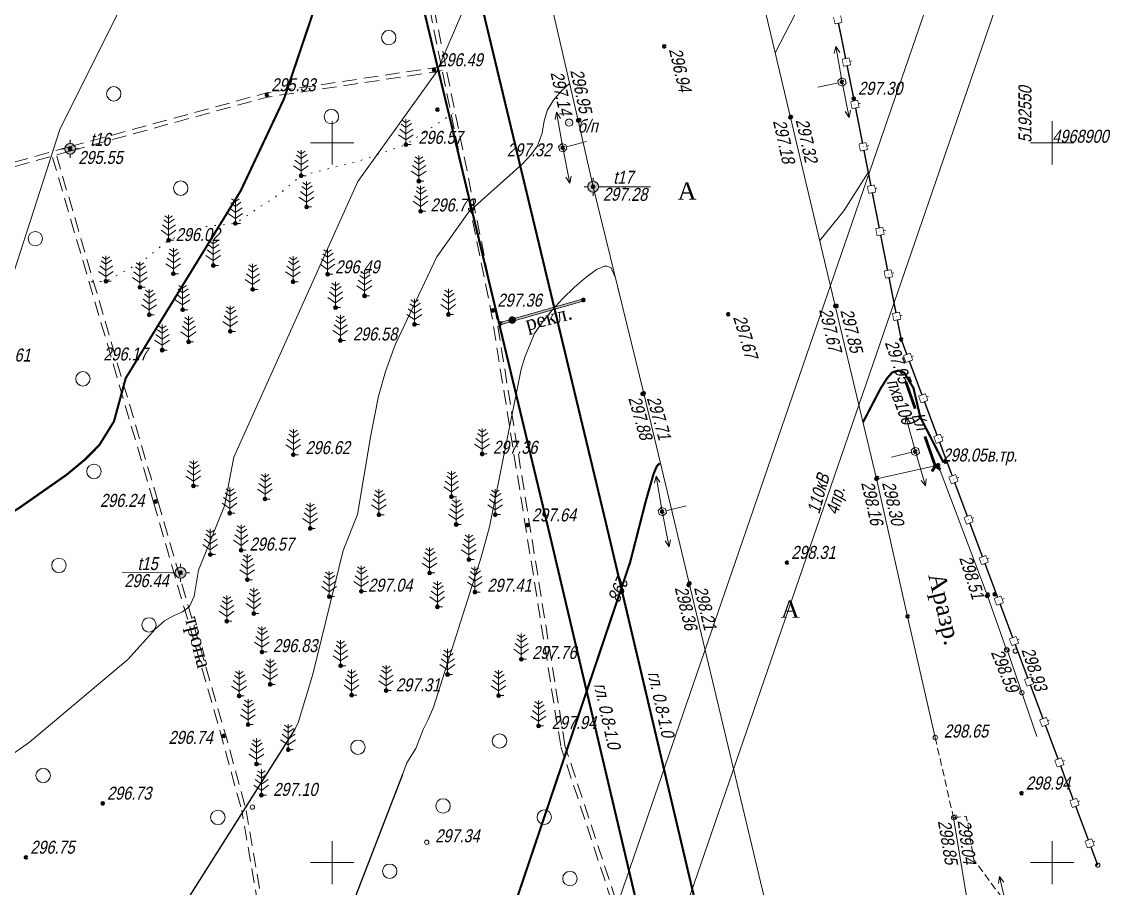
# Model space of a CAD drawing. Header units: metres. Extents: x 5191936 to 10384803, y 4968698 to 9938221.
# Drawn here: x 5192478.4 to 5192553.4, y 4968848.2 to 4968908.4 of the extents above; entities that cross this region are included whole.
import ezdxf

# ---------------------------------------------------------------- set-up
doc = ezdxf.new("R2010")
doc.units = ezdxf.units.M
doc.set_wipeout_variables(frame=1)
for name, pattern in [('71100000a', [1, 0, -1]), ('COMMUN', [6, 5, -1]), ('DASHED', [0.75, 0.5, -0.25]), ('DASHEDX2', [1.5, 1, -0.5])]:
    doc.linetypes.add(name, pattern=pattern)
doc.layers.get('0').update_dxf_attribs({"lineweight": 18})
for name, color, linetype, lineweight in [('31252100', 7, 'Continuous', 18), ('51478210', 7, 'Continuous', 18), ('51478610', 7, 'Continuous', 18), ('71100000', 7, 'Continuous', 18), ('71133600', 7, 'Continuous', 18), ('82212000', 7, 'Continuous', 18), ('82212100', 7, 'Continuous', 18), ('CONTOURS-LABEL', 7, 'Continuous', 18), ('ELE_SKLAD', 7, 'Continuous', 18), ('GEO_POINTS', 7, 'Continuous', 18), ('Grid', 7, 'Continuous', 18), ('Otm', 7, 'Continuous', 18), ('R_Поверхность4_CNT-MAJ', 7, 'Continuous', 18), ('R_Поверхность4_CNT-MIN', 7, 'Continuous', 18), ('R_Поверхность5_CNT-MAJ', 7, 'Continuous', 18), ('R_Поверхность5_CNT-MIN', 7, 'Continuous', 18), ('Sit', 7, 'Continuous', 18), ('Text', 7, 'Continuous', 18), ('Text_com', 7, 'Continuous', 18), ('Us_znak', 7, 'Continuous', 18), ('Us_znak_fon', 7, 'Continuous', 18), ('Рамка и сетка', 7, 'Continuous', 18)]:
    doc.layers.add(name, color=color, linetype=linetype, lineweight=lineweight)
doc.layers.add('R_Поверхность1_CNT-MIN', color=7, linetype='Continuous')
doc.styles.add('eskd', font='ESKD1.shx', dxfattribs={"width": 1.2, "oblique": 15})
doc.styles.get("Standard").update_dxf_attribs({"font": 'arial.ttf', "width": 0.8, "oblique": 13, "height": 0.9})
doc.styles.add('style1', font='times.ttf', dxfattribs={"height": 1})
doc.linetypes.add('ПОДЗ_ЛИНИИ_СВЯЗИ', pattern='A,4.8,-0.2,[133,ltypeshp.shx,S=0.2,R=0,X=-0.2,Y=0],-0.2,4.8,-2', length=12)

# ---------------------------------------------------------------- blocks, each defined once
blk = doc.blocks.new('71133600')
for p, q in [((-0.52, 3.39), (0, 3.02)), ((0, 3.02), (0.55, 3.39)), ((-0.86, 2.16), (0, 1.51)), ((0, 1.51), (0.96, 2.16))]:
    blk.add_line(p, q)
for points in [[(0.71, 0), (0, 0), (0, 3.55)], [(-0.64, 2.84), (0, 2.37), (0, 2.37), (0.78, 2.93)], [(-1.05, 1.38), (0, 0.67), (1, 1.38)]]:
    blk.add_lwpolyline(points)
at = {"style": 'eskd', "oblique": 15}
blk.add_attdef('Z', (2.03, -0.19), '', height=2, dxfattribs=at)
blk = doc.blocks.new('NAPR')
at = {"layer": 'Us_znak', "color": 0, "linetype": 'Continuous', "lineweight": -2}
for p in [(-0.191, 2.038), (0.189, 2.037)]:
    blk.add_line(p, (0, 2.5), dxfattribs=at)
blk.add_lwpolyline([(0, 0), (0, 2.5)], dxfattribs=at)
blk = doc.blocks.new('51478210')
for p, q in [((0.05, 0.51), (0.05, 3.41)), ((-0.25, 0.52), (-0.55, 0)), ((0.35, 0.52), (-0.25, 0.52)), ((0, 0.05), (0.1, 0.05)), ((0, -0.05), (0, 0.05)), ((0.1, 0.05), (0.1, -0.05)), ((0.65, 0), (0.35, 0.52)), ((-0.55, 0), (-0.25, -0.52)), ((-0.25, -0.52), (0.35, -0.52)), ((0.1, -0.05), (0, -0.05)), ((0.35, -0.52), (0.65, 0))]:
    blk.add_line(p, q)
at = {"style": 'eskd', "oblique": 15}
blk.add_attdef('Z', (1.22, -0.87), '', height=2, dxfattribs=at)
blk = doc.blocks.new('51478610')
at = {"color": 7}
blk.add_wipeout([(0.5, 0.05), (0.48, 0.15), (0.44, 0.24), (0.39, 0.32), (0.32, 0.39), (0.24, 0.44), (0.15, 0.48), (0.05, 0.5), (-0.05, 0.5), (-0.15, 0.48), (-0.24, 0.44), (-0.32, 0.39), (-0.39, 0.32), (-0.44, 0.24), (-0.48, 0.15), (-0.5, 0.05), (-0.5, -0.05), (-0.48, -0.15), (-0.44, -0.24), (-0.39, -0.32), (-0.32, -0.39), (-0.24, -0.44), (-0.15, -0.48), (-0.05, -0.5), (0.05, -0.5), (0.15, -0.48), (0.24, -0.44), (0.32, -0.39), (0.39, -0.32), (0.44, -0.24), (0.48, -0.15), (0.5, -0.05)], dxfattribs=at)
at = {"color": 7, "const_width": 0.375}
blk.add_lwpolyline([(0.01, 0.01, 1), (-0.01, -0.01, 1), (0.01, 0.01)], format="xyb", close=True, dxfattribs=at)
blk.add_circle((0, 0), 0.5)
at = {"style": 'eskd', "oblique": 15}
blk.add_attdef('Z', (1.11, -0.78), '', height=2, dxfattribs=at)
blk = doc.blocks.new('KOVER')
at = {"layer": 'Us_znak', "lineweight": -2}
blk.add_hatch(color=0, dxfattribs=at).paths.add_polyline_path([(-0.21, 0, 1), (0.21, 0, 1)])
at = {"layer": 'Us_znak_fon', "true_color": 0xffffff}
blk.add_hatch(color=7, dxfattribs=at).paths.add_polyline_path([(-0.26, 0, 1), (0.26, 0, 1)])
at = {"layer": 'Us_znak', "color": 0, "lineweight": -2}
blk.add_circle((0, 0), 0.21, dxfattribs=at)
blk = doc.blocks.new('31252100a')
blk.add_circle((0, 0), 1)
blk = doc.blocks.new('POINT')
at = {"layer": 'Us_znak', "linetype": 'Continuous', "lineweight": -2}
h = blk.add_hatch(color=0, dxfattribs=at)
edge = h.paths.add_edge_path()
edge.add_arc((0, 0), 0.05, 0, 360)
at = {"layer": 'Us_znak_fon', "linetype": 'Continuous', "true_color": 0xffffff}
blk.add_hatch(color=7, dxfattribs=at).paths.add_polyline_path([(-0.422, 0.05, -0.346708), (-0.05, 0.422), (-0.05, 0.625), (0.05, 0.625), (0.05, 0.422, -0.346708), (0.422, 0.05), (0.625, 0.05), (0.625, -0.05), (0.422, -0.05, -0.346708), (0.05, -0.422), (0.05, -0.625), (-0.05, -0.625), (-0.05, -0.422, -0.346708), (-0.422, -0.05), (-0.625, -0.05), (-0.625, 0.05)])
at = {"layer": 'Us_znak', "color": 0, "linetype": 'Continuous', "lineweight": -2}
for p, q in [((-0.625, 0), (-0.375, 0)), ((0, 0.375), (0, 0.625)), ((0.375, 0), (0.625, 0)), ((0, -0.625), (0, -0.375))]:
    blk.add_line(p, q, dxfattribs=at)
for radius in [0.375, 0.05]:
    blk.add_circle((0, 0), radius, dxfattribs=at)
blk = doc.blocks.new('GRID')
at = {"layer": 'Grid', "color": 104}
blk.add_line((-1.5, 0), (1.5, 0), dxfattribs=at)
for points in [[(0, 0), (0, 1.5)], [(0, 0), (0, -1.5)]]:
    blk.add_lwpolyline(points, dxfattribs=at)
blk = doc.blocks.new('*U137')
at = {"layer": '82212100', "linetype": 'Continuous', "ltscale": 0.5}
for points in [[(5192535.699, 4968905.627, 1), (5192535.709, 4968905.578, 1)], [(5192536.293, 4968902.687, 1), (5192536.302, 4968902.637, 1)], [(5192536.872, 4968899.743, 1), (5192536.882, 4968899.694, 1)], [(5192537.452, 4968896.8, 1), (5192537.462, 4968896.751, 1)], [(5192538.032, 4968893.856, 1), (5192538.042, 4968893.807, 1)], [(5192538.612, 4968890.913, 1), (5192538.622, 4968890.864, 1)], [(5192539.192, 4968887.969, 1), (5192539.201, 4968887.92, 1)], [(5192539.982, 4968885.086, 1), (5192540, 4968885.039, 1)], [(5192541.032, 4968882.275, 1), (5192541.05, 4968882.228, 1)], [(5192542.082, 4968879.465, 1), (5192542.1, 4968879.418, 1)], [(5192543.132, 4968876.655, 1), (5192543.15, 4968876.608, 1)], [(5192544.182, 4968873.845, 1), (5192544.2, 4968873.798, 1)], [(5192545.232, 4968871.034, 1), (5192545.25, 4968870.987, 1)], [(5192546.282, 4968868.224, 1), (5192546.299, 4968868.177, 1)]]:
    blk.add_hatch(color=256, dxfattribs=at).paths.add_polyline_path(points, flags=0)
at = {"layer": '82212100', "linetype": 'Continuous', "ltscale": 0.5, "const_width": 0.05}
for points in [[(5192534.914, 4968908.249), (5192534.814, 4968908.739)], [(5192535.305, 4968908.838), (5192535.404, 4968908.348)], [(5192535.404, 4968908.348), (5192534.914, 4968908.249)], [(5192535.41, 4968905.798), (5192535.9, 4968905.897)], [(5192535.509, 4968905.308), (5192535.41, 4968905.798)], [(5192535.9, 4968905.897), (5192535.999, 4968905.407)], [(5192535.949, 4968905.652), (5192536.096, 4968905.682)], [(5192535.999, 4968905.407), (5192535.509, 4968905.308)], [(5192536.004, 4968902.859), (5192536.494, 4968902.956)], [(5192536.101, 4968902.368), (5192536.004, 4968902.859)], [(5192536.494, 4968902.956), (5192536.591, 4968902.465)], [(5192536.543, 4968902.71), (5192536.69, 4968902.739)], [(5192536.591, 4968902.465), (5192536.101, 4968902.368)], [(5192536.584, 4968899.916), (5192537.074, 4968900.012)], [(5192536.68, 4968899.425), (5192536.584, 4968899.916)], [(5192537.074, 4968900.012), (5192537.171, 4968899.522)], [(5192537.123, 4968899.767), (5192537.27, 4968899.796)], [(5192537.171, 4968899.522), (5192536.68, 4968899.425)], [(5192537.164, 4968896.972), (5192537.654, 4968897.069)], [(5192537.26, 4968896.482), (5192537.164, 4968896.972)], [(5192537.751, 4968896.578), (5192537.26, 4968896.482)], [(5192537.654, 4968897.069), (5192537.751, 4968896.578)], [(5192537.702, 4968896.823), (5192537.85, 4968896.852)], [(5192537.743, 4968894.029), (5192538.234, 4968894.125)], [(5192537.84, 4968893.538), (5192537.743, 4968894.029)], [(5192538.331, 4968893.635), (5192537.84, 4968893.538)], [(5192538.234, 4968894.125), (5192538.331, 4968893.635)], [(5192538.282, 4968893.88), (5192538.429, 4968893.909)], [(5192538.323, 4968891.085), (5192538.814, 4968891.182)], [(5192538.42, 4968890.595), (5192538.323, 4968891.085)], [(5192538.91, 4968890.691), (5192538.42, 4968890.595)], [(5192538.814, 4968891.182), (5192538.91, 4968890.691)], [(5192538.862, 4968890.937), (5192539.009, 4968890.966)], [(5192538.903, 4968888.142), (5192539.394, 4968888.238)], [(5192539, 4968887.651), (5192538.903, 4968888.142)], [(5192539.49, 4968887.748), (5192539, 4968887.651)], [(5192539.394, 4968888.238), (5192539.49, 4968887.748)], [(5192539.442, 4968887.993), (5192539.589, 4968888.022)], [(5192539.669, 4968885.209), (5192540.138, 4968885.384)], [(5192540.138, 4968885.384), (5192540.313, 4968884.915)], [(5192539.844, 4968884.74), (5192539.669, 4968885.209)], [(5192540.313, 4968884.915), (5192539.844, 4968884.74)], [(5192540.225, 4968885.15), (5192540.366, 4968885.202)], [(5192540.719, 4968882.399), (5192541.188, 4968882.574)], [(5192540.894, 4968881.93), (5192540.719, 4968882.399)], [(5192541.188, 4968882.574), (5192541.363, 4968882.105)], [(5192541.275, 4968882.339), (5192541.416, 4968882.392)], [(5192541.363, 4968882.105), (5192540.894, 4968881.93)], [(5192541.769, 4968879.588), (5192542.238, 4968879.763)], [(5192541.944, 4968879.12), (5192541.769, 4968879.588)], [(5192542.238, 4968879.763), (5192542.413, 4968879.295)], [(5192542.325, 4968879.529), (5192542.466, 4968879.582)], [(5192542.413, 4968879.295), (5192541.944, 4968879.12)], [(5192542.819, 4968876.778), (5192543.287, 4968876.953)], [(5192542.994, 4968876.31), (5192542.819, 4968876.778)], [(5192543.462, 4968876.485), (5192542.994, 4968876.31)], [(5192543.287, 4968876.953), (5192543.462, 4968876.485)], [(5192543.375, 4968876.719), (5192543.516, 4968876.771)], [(5192543.869, 4968873.968), (5192544.337, 4968874.143)], [(5192544.337, 4968874.143), (5192544.512, 4968873.674)], [(5192544.044, 4968873.499), (5192543.869, 4968873.968)], [(5192544.512, 4968873.674), (5192544.044, 4968873.499)], [(5192544.425, 4968873.909), (5192544.565, 4968873.961)], [(5192544.919, 4968871.158), (5192545.387, 4968871.333)], [(5192545.094, 4968870.689), (5192544.919, 4968871.158)], [(5192545.387, 4968871.333), (5192545.562, 4968870.864)], [(5192545.475, 4968871.098), (5192545.615, 4968871.151)], [(5192545.562, 4968870.864), (5192545.094, 4968870.689)], [(5192545.969, 4968868.347), (5192546.437, 4968868.522)], [(5192546.144, 4968867.879), (5192545.969, 4968868.347)], [(5192546.437, 4968868.522), (5192546.612, 4968868.054)], [(5192546.525, 4968868.288), (5192546.665, 4968868.341)], [(5192546.612, 4968868.054), (5192546.144, 4968867.879)]]:
    blk.add_lwpolyline(points, dxfattribs=at)
at = {"layer": '82212100', "linetype": 'Continuous', "ltscale": 0.5}
for points in [[(5192535.655, 4968905.848, 0.1, 0.1, 0), (5192535.159, 4968908.298, 0.1, 0.1, 0)], [(5192536.249, 4968902.907, 0.1, 0.1, 0), (5192536.217, 4968903.07, 0.1, 0.1, 0), (5192535.754, 4968905.358, 0, 0, 0)], [(5192536.829, 4968899.964, 0.1, 0.1, 0), (5192536.346, 4968902.417, 0.1, 0.1, 0)], [(5192537.409, 4968897.02, 0.1, 0.1, 0), (5192536.926, 4968899.473, 0.1, 0.1, 0)], [(5192537.989, 4968894.077, 0.1, 0.1, 0), (5192537.505, 4968896.53, 0.1, 0.1, 0)], [(5192538.568, 4968891.134, 0.1, 0.1, 0), (5192538.085, 4968893.586, 0.1, 0.1, 0)], [(5192539.148, 4968888.19, 0.1, 0.1, 0), (5192538.665, 4968890.643, 0.1, 0.1, 0)], [(5192539.903, 4968885.296, 0.1, 0.1, 0), (5192539.512, 4968886.344, 0.1, 0.1, 0), (5192539.245, 4968887.7, 0, 0, 0)], [(5192540.953, 4968882.486, 0.1, 0.1, 0), (5192540.078, 4968884.828, 0.1, 0.1, 0)], [(5192542.003, 4968879.676, 0.1, 0.1, 0), (5192541.128, 4968882.018, 0.1, 0.1, 0)], [(5192543.053, 4968876.866, 0.1, 0.1, 0), (5192542.178, 4968879.207, 0.1, 0.1, 0)], [(5192544.103, 4968874.055, 0.1, 0.1, 0), (5192543.228, 4968876.397, 0.1, 0.1, 0)], [(5192545.153, 4968871.245, 0.1, 0.1, 0), (5192544.278, 4968873.587, 0.1, 0.1, 0)], [(5192546.203, 4968868.435, 0.1, 0.1, 0), (5192545.328, 4968870.777, 0.1, 0.1, 0)]]:
    blk.add_lwpolyline(points, format="xyseb", dxfattribs=at)
at = {"layer": '82212100', "linetype": 'Continuous', "ltscale": 0.5, "flags": 128}
blk.add_lwpolyline([(5192546.816, 4968866.795, 0.1, 0.1, 0), (5192546.378, 4968867.966, 0, 0, 0)], format="xyseb", dxfattribs=at)
blk = doc.blocks.new('*U384')
at = {"layer": '82212000', "linetype": 'Continuous', "ltscale": 0.5}
for points in [[(5192547.332, 4968865.414, 1), (5192547.35, 4968865.367, 1)], [(5192548.382, 4968862.604, 1), (5192548.4, 4968862.557, 1)], [(5192549.433, 4968859.794, 1), (5192549.45, 4968859.747, 1)], [(5192550.483, 4968856.983, 1), (5192550.501, 4968856.937, 1)], [(5192551.533, 4968854.173, 1), (5192551.551, 4968854.126, 1)], [(5192552.584, 4968851.363, 1), (5192552.601, 4968851.316, 1)]]:
    blk.add_hatch(color=256, dxfattribs=at).paths.add_polyline_path(points, flags=0)
at = {"layer": '82212000', "linetype": 'Continuous', "ltscale": 0.5, "flags": 128}
blk.add_lwpolyline([(5192546.816, 4968866.795, 0.1, 0.1, 0), (5192547.253, 4968865.625, 0, 0, 0)], format="xyseb", dxfattribs=at)
at = {"layer": '82212000', "linetype": 'Continuous', "ltscale": 0.5, "const_width": 0.05}
for points in [[(5192547.019, 4968865.537), (5192547.488, 4968865.712)], [(5192547.194, 4968865.069), (5192547.019, 4968865.537)], [(5192547.663, 4968865.244), (5192547.194, 4968865.069)], [(5192547.488, 4968865.712), (5192547.663, 4968865.244)], [(5192547.575, 4968865.478), (5192547.716, 4968865.53)], [(5192548.07, 4968862.727), (5192548.538, 4968862.902)], [(5192548.538, 4968862.902), (5192548.713, 4968862.434)], [(5192548.245, 4968862.259), (5192548.07, 4968862.727)], [(5192548.713, 4968862.434), (5192548.245, 4968862.259)], [(5192548.625, 4968862.668), (5192548.766, 4968862.72)], [(5192549.12, 4968859.917), (5192549.588, 4968860.092)], [(5192549.295, 4968859.448), (5192549.12, 4968859.917)], [(5192549.588, 4968860.092), (5192549.763, 4968859.624)], [(5192549.676, 4968859.858), (5192549.816, 4968859.91)], [(5192549.763, 4968859.624), (5192549.295, 4968859.448)], [(5192550.17, 4968857.107), (5192550.639, 4968857.282)], [(5192550.345, 4968856.638), (5192550.17, 4968857.107)], [(5192550.639, 4968857.282), (5192550.814, 4968856.813)], [(5192550.726, 4968857.048), (5192550.867, 4968857.1)], [(5192550.814, 4968856.813), (5192550.345, 4968856.638)], [(5192551.22, 4968854.297), (5192551.689, 4968854.472)], [(5192551.396, 4968853.828), (5192551.22, 4968854.297)], [(5192551.864, 4968854.003), (5192551.396, 4968853.828)], [(5192551.689, 4968854.472), (5192551.864, 4968854.003)], [(5192551.776, 4968854.237), (5192551.917, 4968854.29)], [(5192552.271, 4968851.486), (5192552.739, 4968851.661)], [(5192552.739, 4968851.661), (5192552.914, 4968851.193)], [(5192552.446, 4968851.018), (5192552.271, 4968851.486)], [(5192552.914, 4968851.193), (5192552.446, 4968851.018)], [(5192552.827, 4968851.427), (5192552.967, 4968851.48)]]:
    blk.add_lwpolyline(points, dxfattribs=at)
at = {"layer": '82212000', "linetype": 'Continuous', "ltscale": 0.5}
for points in [[(5192547.428, 4968865.156, 0.1, 0.1, 0), (5192548.304, 4968862.814, 0.1, 0.1, 0)], [(5192548.479, 4968862.346, 0.1, 0.1, 0), (5192549.354, 4968860.004, 0.1, 0.1, 0)], [(5192549.529, 4968859.536, 0.1, 0.1, 0), (5192550.404, 4968857.194, 0.1, 0.1, 0)], [(5192550.579, 4968856.726, 0.1, 0.1, 0), (5192551.455, 4968854.384, 0.1, 0.1, 0)], [(5192551.63, 4968853.916, 0.1, 0.1, 0), (5192552.505, 4968851.574, 0.1, 0.1, 0)]]:
    blk.add_lwpolyline(points, format="xyseb", dxfattribs=at)
at = {"layer": '82212000', "ltscale": 0.5}
blk.add_lwpolyline([(5192552.68, 4968851.106, 0.1, 0.1, 0), (5192553.158, 4968849.826, 0.1, 0.1, 0)], format="xyseb", dxfattribs=at)

msp = doc.modelspace()

# ---------------------------------------------------------------- hatches: boundary and pattern name
at = {"layer": 'Sit'}
h = msp.add_hatch(color=256, dxfattribs=at)
h.dxf.hatch_style = 1
h.paths.add_polyline_path([(5192511.681, 4968887.522), (5192517.45, 4968889.151), (5192517.503, 4968889.009), (5192511.734, 4968887.38)])

# ---------------------------------------------------------------- linework, layer by layer
at = {"color": 192, "linetype": 'ПОДЗ_ЛИНИИ_СВЯЗИ', "lineweight": 60, "ltscale": 0.4, "const_width": 0.15, "elevation": 294.927, "flags": 128}
msp.add_lwpolyline([(5192494.256, 4968979.22), (5192498.8, 4968957.872), (5192519.02, 4968873.561), (5192537.741, 4968794.141)], dxfattribs=at)
at = {"color": 192, "linetype": 'ПОДЗ_ЛИНИИ_СВЯЗИ', "lineweight": 60, "ltscale": 0.4, "const_width": 0.15, "flags": 128}
msp.add_lwpolyline([(5192490.345, 4968978.459), (5192494.889, 4968957.11), (5192515.109, 4968872.799), (5192533.914, 4968793.022)], dxfattribs=at)
at = {"layer": '71100000', "linetype": '71100000a', "ltscale": 0.5, "elevation": 296.242, "flags": 128}
msp.add_lwpolyline([(5192483.282, 4968890.347), (5192484.3, 4968890.379), (5192486.777, 4968891.722), (5192488.65, 4968893.227), (5192491.106, 4968894.17), (5192493.286, 4968894.398), (5192496.312, 4968896.419), (5192497.849, 4968897.713), (5192501.882, 4968898.73), (5192505.127, 4968899.87), (5192508.403, 4968902.049)], dxfattribs=at)
at = {"layer": 'GEO_POINTS', "color": 1}
for points, elevation in [([(5192546.813, 4968864.789), (5192546.813, 4968864.789)], 298.587), ([(5192546.867, 4968864.779), (5192546.867, 4968864.779)], 298.837), ([(5192547.432, 4968864.691), (5192547.432, 4968864.691)], 298.926), ([(5192547.891, 4968861.796), (5192547.891, 4968861.796)], 298.693), ([(5192541.876, 4968858.692), (5192541.876, 4968858.692)], 298.646), ([(5192494.466, 4968853.856), (5192494.466, 4968853.856)], 296.968), ([(5192543.143, 4968853.125), (5192543.143, 4968853.125)], 298.855), ([(5192543.243, 4968853.168), (5192543.243, 4968853.168)], 299.039), ([(5192506.569, 4968851.418), (5192506.569, 4968851.418)], 297.341), ([(5192553.158, 4968849.826), (5192553.158, 4968849.826)], 302.556)]:
    msp.add_lwpolyline(points, dxfattribs=dict(at, elevation=elevation))
at = {"layer": 'GEO_POINTS', "lineweight": 60}
for centre in [(5192523.061, 4968906.69, 296.944), (5192507.081, 4968905.053, 296.487), (5192535.403, 4968904.216, 297.299), (5192495.477, 4968903.317, 295.925), (5192536.217, 4968903.07, 297.3), (5192507.321, 4968902.3, 296.565), (5192531.859, 4968901.796, 297.322), (5192516.46, 4968901.396, 297.061), (5192517.085, 4968901.553, 297.138), (5192517.165, 4968901.567, 296.952), (5192531.818, 4968901.758, 297.185), (5192481.817, 4968899.577, 295.548), (5192505.127, 4968899.87, 296.574), (5192516.021, 4968899.65, 297.323), (5192497.849, 4968897.713, 296.181), (5192506.025, 4968897.333, 296.694), (5192518.124, 4968896.946, 297.276), (5192498.228, 4968895.541, 296.197), (5192506.147, 4968895.243, 296.732), (5192493.286, 4968894.398, 296.094), (5192488.65, 4968893.227, 296.02), (5192491.756, 4968891.476, 296.174), (5192488.981, 4968890.903, 296.163), (5192499.689, 4968890.866, 296.487), (5192484.3, 4968890.379, 295.826), (5192486.663, 4968889.962, 296.011), (5192494.485, 4968889.815, 296.222), (5192497.295, 4968890.344, 296.354), (5192502.25, 4968889.369, 296.575), (5192517.45, 4968889.079, 297.614), (5192489.626, 4968888.399, 296.149), (5192500.24, 4968888.554, 296.538), (5192511.18, 4968888.358, 297.355), (5192534.932, 4968888.664, 297.67), (5192535.019, 4968888.668, 297.846), (5192487.304, 4968888.055, 296.014), (5192508.08, 4968888.069, 297.227), (5192512.476, 4968887.779, 297.487), (5192527.505, 4968888.085, 297.668), (5192492.936, 4968886.899, 296.263), (5192505.724, 4968887.386, 296.893), (5192511.681, 4968887.45, 297.428), (5192490.035, 4968886.171, 296.216), (5192500.574, 4968886.267, 296.581), (5192539.512, 4968886.344, 297.952), (5192488.206, 4968885.596, 296.173), (5192521.561, 4968882.562, 297.879), (5192521.641, 4968882.593, 297.711), (5192540.494, 4968878.558, 298.086), (5192497.312, 4968878.333, 296.616), (5192510.421, 4968878.383, 297.356), (5192542.584, 4968877.858, 298.11), (5192541.879, 4968877.542, 298.081), (5192542.085, 4968877.601, 298.05), (5192537.791, 4968876.661, 298.157), (5192537.853, 4968876.716, 298.3), (5192490.376, 4968876.164, 296.464), (5192487.753, 4968875.083, 296.242), (5192495.344, 4968875.256, 296.684), (5192508.285, 4968875.415, 297.213), (5192492.897, 4968874.273, 296.578), (5192503.252, 4968874.161, 296.909), (5192511.329, 4968874.171, 297.48), (5192522.919, 4968874.381, 298.589), (5192508.617, 4968873.487, 297.197), (5192513.569, 4968873.442, 297.637), (5192498.482, 4968873.211, 296.806), (5192491.548, 4968871.399, 296.598), (5192493.682, 4968871.699, 296.567), (5192509.499, 4968871.048, 297.312), (5192531.58, 4968870.839, 298.314), (5192489.485, 4968870.137, 296.438), (5192494.116, 4968869.654, 296.648), (5192506.771, 4968870.121, 297.305), (5192502.03, 4968868.843, 297.036), (5192524.753, 4968869.283, 298.359), (5192524.811, 4968869.392, 298.209), (5192499.804, 4968868.481, 296.944), (5192509.916, 4968868.793, 297.415), (5192545.494, 4968868.527, 298.507), (5192545.533, 4968868.614, 298.775), (5192546.004, 4968868.643, 298.779), (5192494.565, 4968867.302, 296.756), (5192507.313, 4968867.768, 297.315), (5192492.691, 4968866.77, 296.711), (5192539.96, 4968867.101, 298.474), (5192495.134, 4968864.633, 296.828), (5192500.595, 4968863.677, 297.162), (5192513.136, 4968864.131, 297.762), (5192508.014, 4968863.068, 297.431), (5192495.701, 4968862.379, 296.864), (5192493.552, 4968861.576, 296.817), (5192501.358, 4968861.631, 297.095), (5192503.752, 4968861.95, 297.314), (5192511.559, 4968861.602, 297.602), (5192494.17, 4968859.588, 296.959), (5192514.335, 4968859.496, 297.943), (5192492.471, 4968858.803, 296.735), (5192496.954, 4968857.849, 297.091), (5192494.754, 4968856.846, 297.012), (5192495.091, 4968854.687, 297.103), (5192547.867, 4968854.82, 298.936), (5192484.081, 4968854.118, 296.734), (5192478.748, 4968850.363, 296.754)]:
    msp.add_circle(centre, 0.06, dxfattribs=at)
at = {"layer": 'GEO_POINTS', "color": 1}
for centre in [(5192546.813, 4968864.789, 298.587), (5192546.867, 4968864.779, 298.837), (5192547.432, 4968864.691, 298.926), (5192547.891, 4968861.796, 298.693), (5192541.876, 4968858.692, 298.646), (5192494.466, 4968853.856, 296.968), (5192543.143, 4968853.125, 298.855), (5192543.243, 4968853.168, 299.039), (5192506.569, 4968851.418, 297.341), (5192553.158, 4968849.826, 302.556)]:
    msp.add_circle(centre, 0.15, dxfattribs=at)
at = {"layer": 'R_Поверхность1_CNT-MIN', "color": 32}
for points, elevation in [([(5192497.42, 4968859.275), (5192489.974, 4968847.463)], 297), ([(5192504.894, 4968856.119), (5192501.113, 4968846.35), (5192500.577, 4968844.345), (5192499.765, 4968842.536), (5192499.191, 4968841.198), (5192498.167, 4968839.742), (5192496.349, 4968836.875), (5192487.217, 4968827.449), (5192476.046, 4968813.447), (5192475.017, 4968812.293), (5192474.54, 4968811.649), (5192474.224, 4968810.956), (5192473.974, 4968810.17), (5192473.662, 4968809.428), (5192473.212, 4968808.817), (5192472.585, 4968808.463), (5192471.81, 4968808.242), (5192469.235, 4968807.806), (5192460.513, 4968804.107), (5192460.467, 4968804.078)], 297.5), ([(5192553.071, 4968850.053), (5192553.058, 4968849.762)], 302.5)]:
    msp.add_lwpolyline(points, dxfattribs=dict(at, elevation=elevation))
at = {"layer": 'R_Поверхность4_CNT-MAJ', "color": 32, "const_width": 0.15, "elevation": 298, "flags": 128}
msp.add_lwpolyline([(5192542.45, 4968877.789), (5192540.836, 4968880.949), (5192540.366, 4968882.961), (5192539.726, 4968884.027), (5192539.363, 4968884.175), (5192539.117, 4968884.121), (5192538.879, 4968884.04), (5192538.535, 4968883.645), (5192538.083, 4968882.937), (5192536.858, 4968880.581)], dxfattribs=at)
at = {"layer": 'R_Поверхность4_CNT-MIN', "color": 32, "flags": 128}
for points, elevation in [([(5192534.386, 4968912.115), (5192532.471, 4968909.544), (5192530.762, 4968906.244)], 297), ([(5192537.229, 4968897.936), (5192535.522, 4968895.276), (5192533.852, 4968893.207)], 297.5), ([(5192542.007, 4968877.584), (5192542.095, 4968877.606)], 294.5)]:
    msp.add_lwpolyline(points, dxfattribs=dict(at, elevation=elevation))
at = {"layer": 'R_Поверхность5_CNT-MAJ', "color": 32, "elevation": 296, "flags": 128}
msp.add_lwpolyline([(5192506.282, 4968931.554, 0.15, 0.15, 0), (5192496.66, 4968903.041, 0.15, 0.15, 0), (5192493.655, 4968896.656, 0.15, 0.15, 0), (5192485.676, 4968883.654, 0.15, 0.15, 0), (5192484.858, 4968880.647, 0.15, 0.15, 0), (5192483.836, 4968878.993, 0.15, 0.15, 0), (5192482.846, 4968877.999, 0.15, 0.15, 0), (5192481.553, 4968876.93, 0.15, 0.15, 0), (5192478.247, 4968874.615, 0.15, 0.15, 0), (5192464.154, 4968865.895, 0.15, 0.15, 0), (5192461.343, 4968863.919, 0.15, 0.15, 0), (5192457.438, 4968861.247, 0.15, 0.15, 0), (5192456.659, 4968860.625, 0.15, 0.15, 0), (5192456.026, 4968860.037, 0.15, 0.15, 0), (5192455.572, 4968859.492, 0.15, 0.15, 0), (5192455.453, 4968859.244, 0.15, 0.15, 0), (5192452.291, 4968856.631, 0.15, 0.15, 0), (5192451.966, 4968856.391, 0.15, 0.15, 0), (5192451.294, 4968855.778, 0.15, 0.15, 0), (5192449.903, 4968854.263, 0.15, 0.15, 0), (5192446.373, 4968850.141, 0.15, 0.15, 0), (5192446.373, 4968850.141, 0.15, 0.15, 0), (5192446.373, 4968850.141, 0, 0, 0)], format="xyseb", dxfattribs=at)
at = {"layer": 'R_Поверхность5_CNT-MAJ', "color": 32, "const_width": 0.15, "elevation": 298, "flags": 128}
msp.add_lwpolyline([(5192522.749, 4968877.748), (5192522.546, 4968877.538), (5192522.315, 4968876.984), (5192521.793, 4968875.159), (5192520.696, 4968870.875), (5192512.376, 4968846.162)], dxfattribs=at)
at = {"layer": 'R_Поверхность5_CNT-MIN', "color": 32, "flags": 128}
for points, elevation in [([(5192501.698, 4968942.258), (5192481.104, 4968900.912), (5192477.708, 4968890.353), (5192476.858, 4968888.668), (5192475.75, 4968887.064), (5192474.628, 4968885.837), (5192473.319, 4968884.669), (5192471.855, 4968883.551), (5192468.573, 4968881.424), (5192458.025, 4968875.268), (5192451.139, 4968870.319), (5192449.542, 4968868.352), (5192448.967, 4968867.752), (5192448.332, 4968867.232), (5192447.55, 4968866.871), (5192445.753, 4968866.464), (5192444.935, 4968866.141), (5192444.189, 4968865.717), (5192443.716, 4968865.106), (5192443.323, 4968864.346), (5192442.998, 4968863.482), (5192442.497, 4968861.614), (5192442.292, 4968859.852)], 295.5), ([(5192510.277, 4968911.973), (5192507.267, 4968904.954), (5192501.788, 4968897.305), (5192493.178, 4968878.157), (5192492.523, 4968874.78), (5192490.722, 4968870.307), (5192490.418, 4968868.517), (5192490.104, 4968867.787), (5192489.606, 4968867.41), (5192488.991, 4968867.153), (5192488.36, 4968866.804), (5192487.742, 4968866.24), (5192485.83, 4968864.104), (5192478.991, 4968858.368), (5192477.174, 4968857.079), (5192472.231, 4968853.803), (5192471.448, 4968853.176), (5192470.813, 4968852.568), (5192470.36, 4968851.986), (5192470.124, 4968851.433), (5192470.102, 4968850.576), (5192470.417, 4968849.765), (5192471.07, 4968848.999), (5192472.061, 4968848.28)], 296.5), ([(5192516.495, 4968904.109), (5192515.89, 4968903.568), (5192515.378, 4968902.964), (5192514.96, 4968902.297), (5192514.725, 4968901.519), (5192514.593, 4968900.672), (5192514.256, 4968899.786), (5192513.811, 4968899.174), (5192513.223, 4968898.535), (5192509.502, 4968895.193), (5192507.278, 4968892.075), (5192504.38, 4968885.969), (5192503.701, 4968884.119), (5192503.229, 4968882.4), (5192502.691, 4968879.702), (5192501.776, 4968874.192), (5192500.767, 4968871.685), (5192498.659, 4968863.097), (5192497.64, 4968859.719), (5192497.42, 4968859.275)], 297), ([(5192519.935, 4968889.556), (5192519.677, 4968890.608), (5192519.376, 4968891.313), (5192519.081, 4968891.435), (5192518.908, 4968891.419), (5192518.368, 4968891.195), (5192517.639, 4968890.654), (5192516.841, 4968889.964), (5192516.027, 4968889.176), (5192515.254, 4968888.343), (5192514.575, 4968887.52), (5192514.045, 4968886.758), (5192513.387, 4968885.116), (5192513.117, 4968884.268), (5192510.92, 4968873.334), (5192510.357, 4968871.213), (5192507.044, 4968860.807), (5192506.678, 4968859.953), (5192506.314, 4968859.242), (5192505.819, 4968857.938), (5192505.186, 4968856.923), (5192504.894, 4968856.119)], 297.5)]:
    msp.add_lwpolyline(points, dxfattribs=dict(at, elevation=elevation))
at = {"layer": 'Sit', "flags": 128}
for points, elevation in [([(5192519.404, 4968980.912), (5192519.647, 4968970.728), (5192519.898, 4968963.057), (5192521.868, 4968946.71), (5192524.696, 4968932.389), (5192528.063, 4968917.707), (5192531.818, 4968901.758), (5192534.932, 4968888.664), (5192537.791, 4968876.661), (5192539.96, 4968867.101)], 294.432), ([(5192530.876, 4968843.912), (5192521.641, 4968882.593), (5192518.124, 4968896.946), (5192517.085, 4968901.553), (5192514.234, 4968913.904), (5192510.809, 4968928.365), (5192506.848, 4968944.446), (5192503.518, 4968958.88), (5192500.399, 4968972.144), (5192499.572, 4968976.579)], 298.209), ([(5192513.921, 4968815.927), (5192561.686, 4968954.759)], 300.07), ([(5192554.492, 4968947.887), (5192510.401, 4968819.734)], 295.573), ([(5192518.749, 4968896.946), (5192522.102, 4968896.933)], 297.276), ([(5192537.791, 4968876.661), (5192542.085, 4968877.601), (5192545.494, 4968868.527)], 294.432), ([(5192488.86, 4968870.137), (5192485.416, 4968870.165)], 296.438)]:
    msp.add_lwpolyline(points, dxfattribs=dict(at, elevation=elevation))
at = {"layer": 'Sit', "linetype": 'DASHEDX2', "flags": 128}
for points, elevation in [([(5192504.565, 4968940.455), (5192504.646, 4968932.806), (5192503.745, 4968924.26), (5192511.033, 4968888.331), (5192515.877, 4968858.088)], 295.766), ([(5192504.865, 4968940.459), (5192504.946, 4968932.792), (5192504.048, 4968924.275), (5192511.328, 4968888.384), (5192516.171, 4968858.147)], 295.766), ([(5192481.778, 4968899.722), (5192495.446, 4968903.464), (5192507.055, 4968905.201), (5192507.589, 4968905.309)], 295.548), ([(5192481.857, 4968899.432), (5192495.508, 4968903.17), (5192507.107, 4968904.906), (5192507.648, 4968905.015)], 295.548), ([(5192481.777, 4968899.722), (5192467.246, 4968895.663), (5192452.462, 4968892.561), (5192450.314, 4968892.374)], 295.548), ([(5192481.858, 4968899.433), (5192467.317, 4968895.372), (5192452.506, 4968892.264), (5192450.34, 4968892.076)], 295.548), ([(5192487.609, 4968875.04), (5192480.596, 4968898.983)], 296.242), ([(5192487.897, 4968875.125), (5192480.884, 4968899.068)], 296.242), ([(5192487.609, 4968875.041), (5192492.327, 4968858.762), (5192493.738, 4968853.584)], 296.242), ([(5192487.897, 4968875.124), (5192492.616, 4968858.843), (5192494.028, 4968853.663)], 296.242), ([(5192520.357, 4968844.457), (5192515.886, 4968858.053)], 298.351), ([(5192520.642, 4968844.55), (5192516.171, 4968858.147)], 298.351)]:
    msp.add_lwpolyline(points, dxfattribs=dict(at, elevation=elevation))
at = {"layer": 'Sit', "elevation": 297.428, "flags": 128}
msp.add_lwpolyline([(5192511.681, 4968887.522), (5192517.45, 4968889.151), (5192517.503, 4968889.009), (5192511.734, 4968887.38)], close=True, dxfattribs=at)
at = {"layer": 'Sit', "linetype": 'COMMUN', "ltscale": 0.7, "const_width": 0.2, "elevation": 298.081, "flags": 128}
for points in [[(5192540.487, 4968881.531), (5192539.836, 4968883.398)], [(5192541.879, 4968877.542), (5192541.16, 4968879.604)], [(5192541.879, 4968877.542), (5192541.644, 4968877.172)], [(5192541.875, 4968877.555), (5192542.241, 4968877.304)]]:
    msp.add_lwpolyline(points, dxfattribs=at)
at = {"layer": 'Sit', "linetype": 'DASHED', "elevation": 298.646, "flags": 128}
for points in [[(5192541.876, 4968858.692), (5192543.143, 4968853.125)], [(5192543.143, 4968853.125), (5192544.022, 4968853.234), (5192544.56, 4968850.186), (5192547.523, 4968846.211)]]:
    msp.add_lwpolyline(points, dxfattribs=at)
at = {"layer": 'Sit', "linetype": 'DASHEDX2', "elevation": 296.46, "flags": 128}
for points in [[(5192480.448, 4968789.765), (5192494.772, 4968793.279), (5192500.093, 4968797.812, 0.178908), (5192501.193, 4968799.773, 0.155737), (5192500.093, 4968806.955), (5192499.432, 4968809.632), (5192499.085, 4968812.197), (5192496.799, 4968825.016), (5192495.726, 4968841.965), (5192493.732, 4968853.612)], [(5192480.519, 4968789.474), (5192494.912, 4968793.005), (5192500.287, 4968797.583, 0.178908), (5192501.489, 4968799.726, 0.155045), (5192500.377, 4968807.059), (5192499.727, 4968809.688), (5192499.382, 4968812.244), (5192497.097, 4968825.052), (5192496.024, 4968842), (5192494.028, 4968853.663)]]:
    msp.add_lwpolyline(points, format="xyb", dxfattribs=at)
at = {"layer": 'Sit', "elevation": 298.646}
msp.add_lwpolyline([(5192543.143, 4968853.125), (5192544.977, 4968842.079), (5192546.083, 4968836.528), (5192547.978, 4968824.836), (5192552.829, 4968797.059)], dxfattribs=at)
at = {"layer": 'Рамка и сетка'}
for points, elevation in [([(5192545.494, 4968868.527), (5192546.813, 4968864.789)], 294.432), ([(5192539.96, 4968867.101), (5192541.876, 4968858.692)], 294.432), ([(5192546.867, 4968864.779), (5192548.929, 4968858.769)], 298.837)]:
    msp.add_lwpolyline(points, dxfattribs=dict(at, elevation=elevation))

# ---------------------------------------------------------------- block references
at = {"layer": '31252100', "color": 7, "xscale": 0.5, "yscale": 0.5, "zscale": 0.5}
for p in [(5192503.937, 4968907.3), (5192484.845, 4968903.397), (5192499.953, 4968901.816), (5192489.491, 4968896.843), (5192479.4, 4968893.339), (5192482.701, 4968883.604), (5192483.467, 4968877.173), (5192481.039, 4968870.646), (5192487.288, 4968866.515), (5192501.797, 4968858.019), (5192511.626, 4968858.448), (5192479.941, 4968856.054), (5192507.705, 4968853.939), (5192492.071, 4968853.145), (5192514.732, 4968853.159, 298), (5192504.004, 4968849.406), (5192516.513, 4968848.893)]:
    msp.add_blockref('31252100a', p, dxfattribs=at)
at = {"layer": '51478210', "color": 7}
for p, xscale, yscale, zscale, rotation in [((5192535.409, 4968904.193, 297.299), 0.4999999999999999, 0.4999999999999999, 0.4999999999999999, 101.8425104382448), ((5192516.013, 4968899.673, 297.323), 0.4999999999999998, 0.4999999999999998, 0.4999999999999998, 285.1514738126178), ((5192540.501, 4968878.535, 298.086), 0.5, 0.5, 0.5, 103.3809011653487), ((5192522.913, 4968874.404, 298.589), 0.4999999999999998, 0.4999999999999998, 0.4999999999999998, 283.7780849230546)]:
    msp.add_blockref('51478210', p, dxfattribs=dict(at, xscale=xscale, yscale=yscale, zscale=zscale, rotation=rotation))
at = {"layer": '71133600', "color": 7, "xscale": 0.5, "yscale": 0.5, "zscale": 0.5}
for p in [(5192505.127, 4968899.87, 296.574), (5192497.849, 4968897.713, 296.181), (5192506.025, 4968897.333, 296.694), (5192498.228, 4968895.541, 296.197), (5192506.147, 4968895.243, 296.732), (5192493.286, 4968894.398, 296.094), (5192488.65, 4968893.227, 296.02), (5192491.756, 4968891.476, 296.174), (5192484.3, 4968890.379, 295.826), (5192488.981, 4968890.903, 296.163), (5192497.295, 4968890.344, 296.354), (5192499.689, 4968890.866, 296.487), (5192486.663, 4968889.962, 296.011), (5192494.485, 4968889.815, 296.222), (5192502.25, 4968889.369, 296.575), (5192489.626, 4968888.399, 296.149), (5192500.24, 4968888.554, 296.538), (5192487.304, 4968888.055, 296.014), (5192505.724, 4968887.386, 296.893), (5192508.08, 4968888.069, 297.227), (5192492.936, 4968886.899, 296.263), (5192490.035, 4968886.171, 296.216), (5192500.574, 4968886.267, 296.581), (5192488.206, 4968885.596, 296.173), (5192497.312, 4968878.333, 296.616), (5192510.421, 4968878.383, 297.356), (5192490.376, 4968876.164, 296.464), (5192508.285, 4968875.415, 297.213), (5192495.344, 4968875.256, 296.684), (5192492.897, 4968874.273, 296.578), (5192503.252, 4968874.161, 296.909), (5192511.329, 4968874.171, 297.48), (5192498.482, 4968873.211, 296.806), (5192508.617, 4968873.487, 297.197), (5192493.682, 4968871.699, 296.567), (5192491.548, 4968871.399, 296.598), (5192509.499, 4968871.048, 297.312), (5192506.771, 4968870.121, 297.305), (5192494.116, 4968869.654, 296.648), (5192502.03, 4968868.843, 297.036), (5192509.916, 4968868.793, 297.415), (5192499.804, 4968868.481, 296.944), (5192494.565, 4968867.302, 296.756), (5192507.313, 4968867.768, 297.315), (5192492.691, 4968866.77, 296.711), (5192495.134, 4968864.633, 296.828), (5192513.136, 4968864.131, 297.762), (5192500.595, 4968863.677, 297.162), (5192508.014, 4968863.068, 297.431), (5192495.701, 4968862.379, 296.864), (5192503.752, 4968861.95, 297.314), (5192493.552, 4968861.576, 296.817), (5192501.358, 4968861.631, 297.095), (5192511.559, 4968861.602, 297.602), (5192494.17, 4968859.588, 296.959), (5192514.335, 4968859.496, 297.943), (5192496.954, 4968857.849, 297.091), (5192494.754, 4968856.846, 297.012), (5192495.091, 4968854.687, 297.103)]:
    msp.add_blockref('71133600', p, dxfattribs=at)
at = {"layer": '82212000'}
msp.add_blockref('*U384', (0, 0), dxfattribs=at)
at = {"layer": '82212100', "color": 7}
msp.add_blockref('*U137', (0, 0), dxfattribs=at)
at = {"layer": 'Grid', "color": 7, "linetype": 'Continuous'}
for p in [(5192500, 4968900), (5192550, 4968900), (5192500, 4968850), (5192550, 4968850)]:
    msp.add_blockref('GRID', p, dxfattribs=at)
at = {"layer": 'Sit', "color": 7, "linetype": 'Continuous', "xscale": -1}
for p, rotation in [((5192535.403, 4968904.216, 297.299), 9.875218082811275), ((5192540.494, 4968878.558, 298.086), 15.16824318011989), ((5192522.919, 4968874.381, 298.589), 9.875218082811275)]:
    msp.add_blockref('NAPR', p, dxfattribs=dict(at, rotation=rotation))
at = {"layer": 'Sit', "color": 7, "linetype": 'Continuous'}
for p, rotation in [((5192535.403, 4968904.216, 297.299), 191.202181379012), ((5192516.021, 4968899.65, 297.323), 191.202181379012), ((5192540.494, 4968878.558, 298.086), 196.4952064763206), ((5192522.919, 4968874.381, 298.589), 191.202181379012)]:
    msp.add_blockref('NAPR', p, dxfattribs=dict(at, rotation=rotation))
for name, p in [('POINT', (5192481.817, 4968899.577, 295.548)), ('POINT', (5192518.124, 4968896.946, 297.276)), ('KOVER', (5192512.511, 4968887.684, 297.428)), ('POINT', (5192489.485, 4968870.137, 296.438))]:
    msp.add_blockref(name, p, dxfattribs=at)
at = {"layer": 'Sit', "linetype": 'Continuous', "rotation": 12.80403912542133}
msp.add_blockref('NAPR', (5192546.899, 4968846.612, 299.328), dxfattribs=at)

# ---------------------------------------------------------------- texts
at = {"layer": 'CONTOURS-LABEL', "color": 32, "oblique": 13, "width": 0.8}
msp.add_text('298', height=0.9, rotation=246.02271, dxfattribs=at).set_placement((5192519.855, 4968870.077, 298))
at = {"layer": 'ELE_SKLAD', "oblique": 13, "width": 0.8}
for s, p in [('t16', (5192483.217, 4968899.785, 294.248)), ('t17', (5192519.524, 4968897.154, 295.976)), ('t15', (5192486.499, 4968870.322, 295.138))]:
    msp.add_text(s, height=0.9, dxfattribs=at).set_placement(p)
at = {"layer": 'GEO_POINTS', "oblique": 13, "width": 0.8}
for s, rotation, p in [('298.59', 292.01602, (5192545.724, 4968864.6, 298.587)), ('298.93', 288.5448, (5192547.848, 4968864.771, 298.926)), ('298.85', 279.42356, (5192542.059, 4968852.868, 298.855)), ('299.04', 277.60525, (5192543.427, 4968852.906, 299.039))]:
    msp.add_text(s, height=0.9, rotation=rotation, dxfattribs=at).set_placement(p)
for s, p in [('298.65', (5192542.476, 4968858.692, 298.646)), ('297.34', (5192507.169, 4968851.418, 297.341))]:
    msp.add_text(s, height=0.9, dxfattribs=at).set_placement(p)
at = {"layer": 'Otm', "oblique": 13, "width": 0.8}
for s, rotation, p in [('296.94', 283.34778, (5192523.383, 4968906.458, 296.944)), ('296.95', 282.10201, (5192516.534, 4968905.005, 296.952)), ('297.14', 282.10201, (5192515.161, 4968904.854, 297.138)), ('297.18', 282.61309, (5192530.606, 4968901.499, 297.185)), ('297.32', 282.61309, (5192532.178, 4968901.56, 297.322)), ('297.28', 359.61552, (5192518.807, 4968895.979, 297.276)), ('297.67', 286.54289, (5192527.839, 4968887.871, 297.668)), ('297.67', 283.39719, (5192533.806, 4968888.391, 297.67)), ('297.85', 283.39719, (5192535.279, 4968888.349, 297.846)), ('297.95', 289.16854, (5192538.362, 4968886.113, 297.952)), ('297.88', 285.95729, (5192520.554, 4968882.258, 297.879)), ('297.71', 285.95729, (5192521.846, 4968882.248, 297.711)), ('298.16', 282.78131, (5192536.725, 4968876.378, 298.157)), ('298.30', 282.78131, (5192538.177, 4968876.378, 298.3)), ('298.51', 287.40815, (5192543.532, 4968871.16, 298.507)), ('298.36', 283.59071, (5192523.783, 4968869.078, 298.359)), ('298.21', 283.59071, (5192525.123, 4968869.082, 298.209))]:
    msp.add_text(s, height=0.9, rotation=rotation, dxfattribs=at).set_placement(p)
for s, p in [('296.49', (5192507.381, 4968905.313, 296.487)), ('295.93', (5192495.777, 4968903.577, 295.925)), ('297.30', (5192536.517, 4968903.33, 297.3)), ('296.57', (5192505.991, 4968899.926, 296.574)), ('297.32', (5192512.143, 4968899.058, 297.323)), ('295.55', (5192482.388, 4968898.527, 295.548)), ('296.73', (5192506.827, 4968895.227, 296.732)), ('296.02', (5192489.145, 4968893.174, 296.02)), ('296.49', (5192500.218, 4968890.931, 296.487)), ('297.36', (5192511.48, 4968888.618, 297.355)), ('296.58', (5192501.45, 4968886.267, 296.581)), ('295.61', (5192475.994, 4968884.805, 295.61)), ('296.17', (5192484.12, 4968884.878, 296.173)), ('296.62', (5192498.158, 4968878.378, 296.616)), ('297.36', (5192511.177, 4968878.399, 297.356)), ('298.05в.тр.', (5192542.385, 4968877.861, 298.05)), ('296.24', (5192483.894, 4968874.711, 296.242)), ('297.64', (5192513.869, 4968873.702, 297.637)), ('296.57', (5192494.273, 4968871.677, 296.567)), ('298.31', (5192531.88, 4968871.099, 298.314)), ('296.44', (5192485.579, 4968869.137, 296.438)), ('297.04', (5192502.501, 4968868.825, 297.036)), ('297.41', (5192510.776, 4968868.816, 297.415)), ('296.83', (5192495.899, 4968864.625, 296.828)), ('297.76', (5192513.896, 4968864.146, 297.762)), ('297.31', (5192504.431, 4968861.898, 297.314)), ('297.94', (5192515.251, 4968859.283, 297.943)), ('296.74', (5192488.645, 4968858.248, 296.735)), ('297.10', (5192495.915, 4968854.637, 297.103)), ('298.94', (5192548.167, 4968855.08, 298.936)), ('296.73', (5192484.381, 4968854.378, 296.734)), ('296.75', (5192479.048, 4968850.623, 296.754))]:
    msp.add_text(s, height=0.9, dxfattribs=at).set_placement(p)
at = {"layer": 'Text', "style": 'style1'}
for p in [(5192523.993, 4968896.049, -0.556), (5192531.156, 4968867.005, -0.556)]:
    msp.add_text('А', height=1.2, dxfattribs=at).set_placement(p)
for s, height, rotation, p in [('рекл.', 1, 14.58442, (5192513.564, 4968886.94, 286.008)), ('Аразр.', 1.2, 283.19321, (5192541.383, 4968869.971, -0.556)), ('тропа', 1, 284.10752, (5192489.785, 4968866.963, -296.436))]:
    msp.add_text(s, height=height, rotation=rotation, dxfattribs=at).set_placement(p)
at = {"layer": 'Text_com', "oblique": 13, "width": 0.8}
msp.add_text('б/п', height=0.9, dxfattribs=at).set_placement((5192517.048, 4968900.713, -3.788))
for s, rotation, p in [('пхв100', 290.4258, (5192538.475, 4968883.405, 282.899)), ('Кл', 290.4258, (5192540.208, 4968881.059, 580.981)), ('110кВ', 74.63075, (5192533.821, 4968874.164)), ('4пр.', 74.63075, (5192535.116, 4968874.099)), ('гл. 0.8-1.0', 282.40118, (5192521.908, 4968863.182, 568.007)), ('гл. 0.8-1.0', 282.40118, (5192518.174, 4968862.37, 568.007))]:
    msp.add_text(s, height=0.9, rotation=rotation, dxfattribs=at).set_placement(p)
at = {"layer": 'Рамка и сетка', "oblique": 13, "width": 0.8}
msp.add_text('5192550', height=0.9, rotation=90, dxfattribs=at).set_placement((5192548.554, 4968900))
msp.add_text('4968900', height=0.9, dxfattribs=at).set_placement((5192550, 4968900))

# ---------------------------------------------------------------- next in the draw order: block references
at = {"layer": '51478610', "color": 7, "xscale": 0.5, "yscale": 0.5, "zscale": 0.5}
msp.add_blockref('51478610', (5192516.46, 4968901.396, 297.061), dxfattribs=at)

# ---------------------------------------------------------------- next in the draw order: linework, layer by layer
at = {"layer": 'Sit', "const_width": 0.05, "flags": 128}
for points, elevation in [([(5192513.921, 4968815.927), (5192561.686, 4968954.759)], 300.07), ([(5192554.492, 4968947.887), (5192509.599, 4968817.403)], 295.573)]:
    msp.add_lwpolyline(points, dxfattribs=dict(at, elevation=elevation))

# ---------------------------------------------------------------- next in the draw order: block references
at = {"layer": 'Sit', "color": 7, "linetype": 'Continuous', "xscale": -1, "rotation": 9.875218082811275}
msp.add_blockref('NAPR', (5192516.021, 4968899.65, 297.323), dxfattribs=at)

doc.saveas('drawing.dxf')
